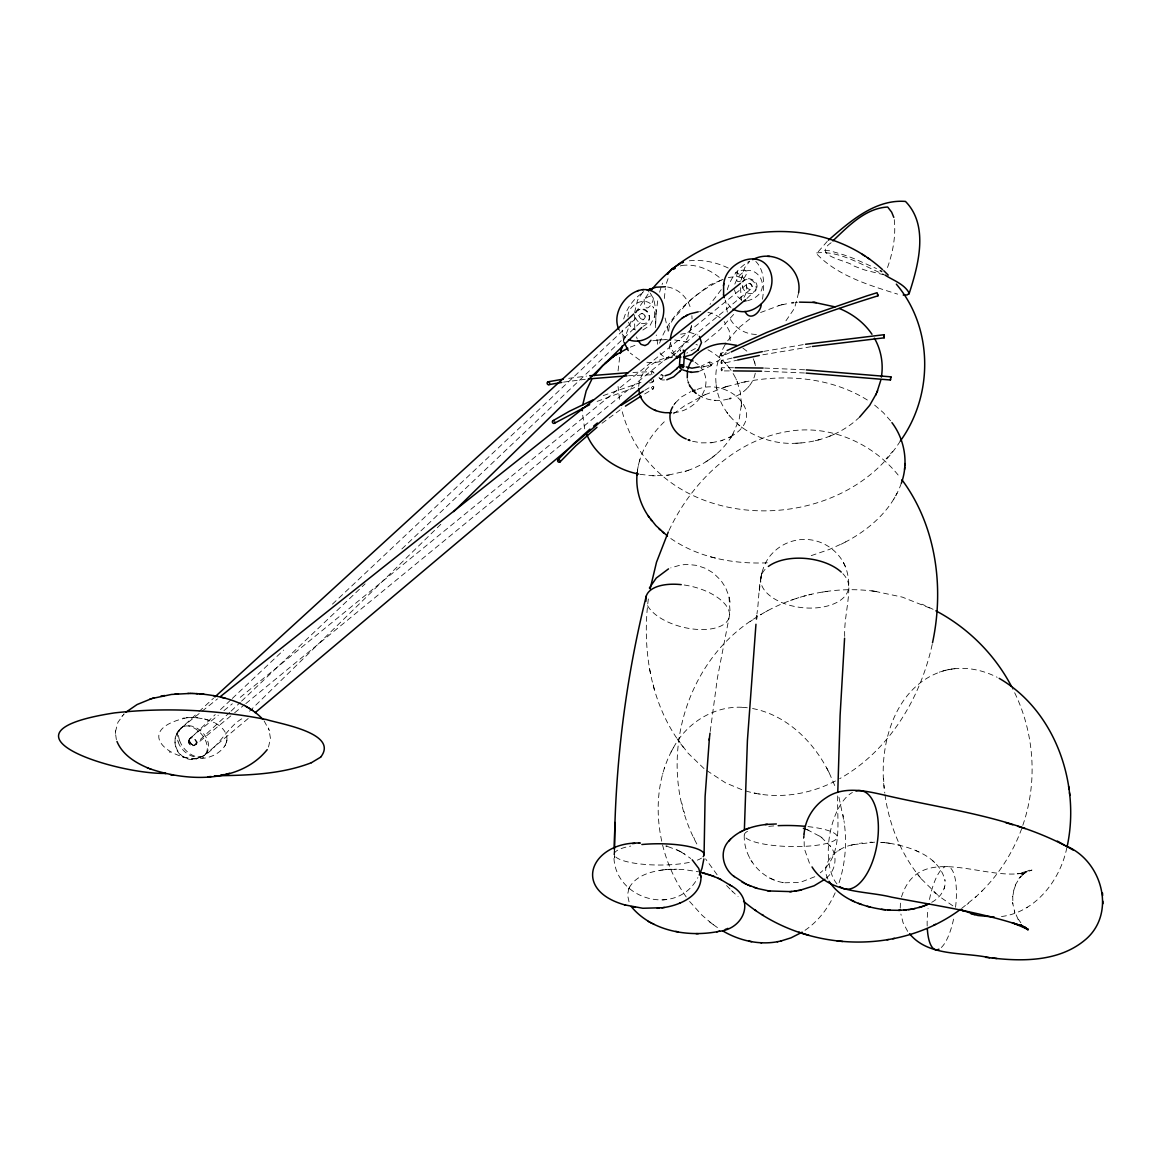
<?xml version="1.0" encoding="UTF-8"?>
<svg xmlns="http://www.w3.org/2000/svg" width="1161" height="1161" viewBox="0 0 1161 1161"><rect width="100%" height="100%" fill="white"/><g stroke="black" fill="none" stroke-linecap="round" stroke-linejoin="round"><path stroke-width="0.75" stroke-dasharray="5 3.75" d="M762.516 299.204C764.243 286.752 765.288 271.123 755.811 261.428M740.5 287.696L741.371 300.525M837.72 795.924C836.747 821.378 843.699 854.728 820.232 872.84M614.416 849.663C607.522 897.003 675.673 920.005 697.892 877.585M732.402 435.114L739.151 419.469L741.342 405.087M741.371 403.723L740.413 392.52L737.061 381.418M741.328 406.51L741.4 402.301M614.256 853.974L614.517 857.863L614.329 850.476M116.361 739.688L115.389 732.547M115.418 731.865L117.972 722.244L124.096 713.899L123.313 714.755M674.933 355.672L670.724 352.102L669.433 347.444M669.447 347.154L670.187 343.83M115.36 733.534L115.447 730.879M226.83 740.733C228.093 732.359 220.909 725.712 214.001 722.418M634.327 315.124L634.849 330.159M664.324 298.493L665.355 288.567M900.428 903.142L900.21 909.15M844.715 636.417C843.525 611.136 856.745 582.053 841.304 559.051C834.12 548.311 822.104 540.953 809.232 539.662C796.431 538.269 783.095 542.811 773.894 551.838C756.827 567.584 760.237 593.14 756.928 613.937M730.196 340.637L729.21 330.667L724.188 321.553M809.478 863.233L804.268 848.473L804.022 833.25M803.586 838.576L803.789 836.254M638.681 386.381C639.726 371.578 653.135 360.621 666.936 357.733M618.058 370.867L619.785 356.383M648.346 598.96C641.989 647.954 650.029 700.765 679.112 741.603M760.934 577.278L758.931 594.592M637.36 471.381C639.827 451.208 651.684 433.401 666.327 419.847M637.331 471.671L637.607 469.204M798.608 292.761L794.574 308.158L785.562 321.379M710.213 731.488L717.425 677.835L730.095 612.355L728.948 596.246L725.48 587.335L720.952 580.471L713.405 573.084L705.569 568.368L696.803 565.407L687.66 564.42L681.043 564.885L670.768 567.889M654.412 316.663L654.688 312.44L653.338 307.447M627.999 316.837C627.608 304.255 647.112 294.357 653.498 307.767M655.457 326.444L656.096 311.133M634.588 312.57L637.534 300.235L642.715 292.311M827.256 241.343L816.502 253.722C837.241 275.65 869.212 285.33 897.627 294.125M657.707 300.888L655.98 313.644L655.66 327.605M741.197 279.888L744.622 267.843L749.687 261.298M931.717 902.329C939.699 897.99 946.534 889.311 944.894 879.777M225.031 745.58L226.656 741.661M681.71 347.241L687.936 337.227L691.129 327.387M691.259 326.705L691.463 325.646L690.926 328.432M642.86 330.014L650.276 325.124L654.354 316.938M226.569 742.082L226.917 740.312M654.282 317.33L654.499 316.256M755.26 373.174C753.141 384.654 743.635 393.477 733.041 397.526M680.433 350.883L680.651 350.1M932.21 644.413C920.412 698.588 888.862 751.022 839.635 778.712M671.566 751.08C657.184 778.683 655.167 811.481 661.814 841.551M1066.872 847.545C1060.153 880.981 1034.175 914.302 998.17 916.856M734.826 284.111C748.279 249.397 781.629 291.237 747.524 300.772M638.318 465.474L638.913 463.268M639.319 461.686L639.914 459.495M708.994 362.174L711.229 365.657L712.23 363.408M659.622 292.195L661.03 287.391M944.096 888.644L944.677 886.612M901.487 896.974C918.844 841.203 983.425 881.01 1024.031 872.941L1017.254 873.812L1031.969 870.068L1021.143 874.117L1029.618 870.053L1022.435 874.741L1024.35 873.203L1018.27 879.428L1020.853 876.12L1015.207 885.132L1016.238 883.506L1013.335 891.387L1013.901 889.747L1012.624 897.685L1012.726 896.06L1012.943 904.158L1012.581 902.547L1014.816 912.604L1014.453 911.008L1018.11 919.309L1017.239 917.683L1020.838 922.734M659.564 343.206C669.853 314.05 695.715 291.89 723.216 279.191M727.294 289.771C730.559 277.827 738.686 267.19 749.571 261.196M666.385 283.357L668.823 276.579M623.718 318.97C626.809 307.868 634.08 297.898 643.978 291.919M662.583 774.227L662.916 773.124M664.252 768.655L664.571 767.566M839.098 882.694C845.571 862.826 847.037 841.449 843.989 820.827M623.254 341.682L631.105 321.263M1022.797 825.34C1038.282 780.729 1034.204 729.877 1012.319 688.081M628.943 888.383L627.52 894.855L629.306 903.04M887.483 267.538C892.954 252.3 895.987 235.828 894.26 219.632M662.089 284.489L662.612 283.124M901.342 483.252C892.011 509.621 869.778 529.213 845.571 541.955M1021.738 828.548C1013.074 852.159 999.287 873.914 981.393 891.59M268.496 747.045L270.455 738.454L269.047 729.703M644.166 299.306C643.934 324.732 664.861 284.43 644.108 299.407M743.998 297.361C749.73 287.943 746.073 276.362 735.566 272.327M189.577 738.773L189.214 739.615L215.235 714.566M835.165 892.794C828.548 907.771 818.258 921.428 804.558 930.614M629.277 887.672C636.126 875.22 651.481 871.33 664.585 869.734M628.681 888.978L629.552 887.091M831.145 242.736C811.307 256.204 847.341 260.064 854.104 266.058A136.49 33.335 31.3 0 0 864.887 270.049L884.101 274.838M668.997 530.49C691.724 481.975 735.493 438.96 790.235 431.094C831.769 424.723 874.451 444.213 899.775 477.113M670.419 343.279L670.811 342.51M673.482 747.64C687.443 721.402 717.411 703.784 747.292 707.76M724.972 345.035C717.788 357.283 714.276 371.897 716.366 386.032M671.043 752.067L674.004 746.683M893.81 499.157L894.942 497.126M895.958 495.283L897.119 493.207M635.531 312.759L648.172 293.922M687.268 470.684C705.148 464.56 721.416 452.805 731.459 436.652M730.704 437.915L733.171 433.822M721.242 289.669L710.024 304.371M189.316 739.383L188.692 740.355C187.501 744.245 192.494 747.437 195.585 744.811L233.259 713.913M187.124 717.701C115.578 733.36 199.024 781.048 224.494 746.407M224.247 746.784L225.278 745.188M726.162 352.363L719.08 360.229L710.837 364.902M673.757 405.058L674.976 403.346M900.341 441.006C835.978 542.869 651.785 534.539 621.295 408.062M727.686 340.783L738.686 327.837L750.645 318.288M737.656 271.398C730.24 298.145 761.239 263.039 737.569 271.485M826.24 878.064C836.065 870.445 838.111 855.193 829.926 845.643M675.296 402.94L681.58 396.873L690.737 391.692M674.483 403.984L675.775 402.316M733.621 314.442L720.052 329.492L704.132 342.785M673.612 412.561C694.539 411.749 716.09 386.628 700.838 367.456M747.655 387.803L749.034 386.221M886.119 458.813L887.962 456.723M890.603 453.69L892.519 451.513M680.506 348.692L677.124 352.131M121.847 716.366L122.66 715.481M816.633 252.924C839.621 250.254 862.536 265.506 883.477 274.243M440.832 524.264L246.974 713.768M642.991 326.314C656.807 320.392 645.676 300.452 635.023 312.846M241.778 718.819C223.217 729.035 209.343 768.248 183.322 756.987C176.298 752.996 173.816 744.39 175.384 736.8L179.055 730.211L197.617 712.869M961.526 908.555L976.343 896.408M975.095 897.613L982.743 890.313M229.747 712.375L193.568 745.739C189.243 746.581 186.761 740.587 190.302 738.048L218.326 715.205M231.068 711.127L240.269 702.39M241.575 701.142L365.091 583.881M401.88 548.95L644.123 318.898C647.185 316.619 643.499 311.641 640.437 314.05L337.706 599.178M220.488 709.603L231.024 699.677M232.345 698.429L283.705 650.044M332.438 604.141L336.385 600.426M859.706 416.973C843.974 432.168 822.699 441.165 800.974 442.936M198.937 711.649L213.551 698.182M746.929 298.493L755.942 289.815L755.303 290.772C762.051 282.312 747.408 273.633 741.835 282.297M248.207 718.499L203.683 755.753L195.716 759.221C177.648 762.792 167.315 737.757 182.103 727.192L217.499 698.878M234.653 712.767L244.449 704.727M245.842 703.581L751.065 288.944C753.852 287.855 751.457 281.267 747.408 283.85L237.947 699.212M716.627 453.936L711.548 457.971M223.928 710.634L232.331 703.784M675.804 353.307C667.546 360.374 656.11 364.351 645.313 361.942M602.037 423.228L622.993 407.772M673.409 413.824L684.758 405.682L703.914 395.233M966.997 904.39L968.448 903.273M757.669 616.549C681.173 662.133 654.238 769.801 698.414 846.775M642.57 292.427L643.716 291.643M710.126 459.001L704.887 462.47M852.392 844.874C837.197 847.545 819.434 862.449 827.88 879.109M750.166 621.498L752.517 619.945M712.099 363.059L709.806 361.826L701.259 366.15M730.24 436.942C770.469 415.043 727.497 376.106 696.832 389.603M644.703 390.386L651.713 386.178L653.904 386.976L653.237 388.891L642.497 395.277M837.589 851.173L838.416 850.679M839.258 850.171L840.056 849.692M874.436 591.254C834.657 585.841 793.123 594.635 758.96 615.707L761.398 614.3M765.592 611.891L767.871 610.57M1026.904 907.568L1027.63 907.162M695.381 348.532L686.775 353.118M711.664 442.704L721.068 440.788L729.819 437.175M729.079 437.566L731.009 436.521M814.804 876.715L800.364 882.331L784.865 882.781M811.234 555.626L829.346 549.443L843.597 542.971M841.261 544.19L848.067 540.649M760.586 312.512L779.902 305.27M729.761 352.668L722.069 356.079L721.054 353.437L725.61 351.202M835.47 780.961C808.143 795.241 775.345 799.842 745.594 790.902M705.003 394.74L726.147 386.7M700.983 396.583L707.76 393.463M824.6 250.486L829.723 250.747L843.728 254.854A127.071 28.764 30.5 0 1 854.554 258.83L876.526 268.583M630.292 347.154L635.575 345.107M829.578 436.246L833.671 434.519M597.102 401.416L636.518 386.831M603.241 395.596L643.934 381.33M680.593 334.237L690.185 332.525L697.848 335.007M703.914 366.745L710.474 365.033M709.966 365.222L711.388 364.685M945.852 670.231C894.71 683.771 877.484 746.291 884.798 793.079M668.359 475.081L686.296 471.003M684.99 471.439L688.705 470.19M790.525 600.426L793.166 599.54M796.475 598.408L798.87 597.61M721.068 440.788L722.868 440.208M699.444 371.244L711.33 365.657L709.081 362.13M939.307 672.161L940.395 671.813M942.776 671.058L943.748 670.753M726.423 386.628L743.185 382.259M723.114 387.643L729.224 385.757M649.594 382.854C651.568 383.377 656.023 380.59 652.99 378.878M680.201 265.971L681.696 265.55M853.335 844.642L874.654 842.16M781.614 304.835L789.915 303.152M851.332 845.15L854.336 844.366M778.204 305.706L783.007 304.472M815.225 440.73L816.909 440.295M817.924 440.034L819.898 439.526M803.891 596.144L806.518 595.477M809.086 594.824L811.408 594.229M728.353 277.537L736.945 276.376L743.258 278.321M728.411 399.021C718.34 401.677 706.962 400.69 698.153 394.856M732.069 358.081L721.518 360.52L721.431 362.798L722.244 363.596L737.917 359.983M948.058 669.737L952.151 669.026M944.778 670.477L949.016 669.52M667.72 357.573L673.67 356.804M744.143 382.071C786.026 373.552 832.393 377.427 868.936 401.024M666.356 357.864L668.17 357.472M740.965 382.738L746.102 381.65M763.793 351.362L803.949 344.512M762.835 354.773L812.439 346.471M682.117 265.448C696.194 263.591 710.648 269.729 721.112 278.945M202.261 757.799L203.799 757.553M701.07 367.065L703.726 366.774M827.314 591.341L821.277 592.27M703.363 366.832L704.335 366.687M184.425 717.991L182.872 718.209M659.666 870.402L660.653 870.257M661.654 870.097L662.583 869.966M859.43 843.35L860.533 843.191M861.288 843.075L862.318 842.93M563.549 382.114L585.231 379.299M652.729 340.753L658.447 340.057M568.73 378.341L586.479 376.106M640.103 474.341L652.772 475.749L667.677 475.168M953.965 668.794C968.796 667.009 983.918 670.594 997.154 677.284M951.048 669.157L954.937 668.663M666.965 475.255L669.244 474.965M692.609 441.311L701.375 442.863L711.054 442.762M662.51 899.949L666.443 899.499M689.358 260.79C702.724 259.338 716.453 262.284 728.484 268.162M659.927 339.941L665.543 339.665M710.808 442.791L711.998 442.675M665.456 869.647L669.636 869.342M663.555 869.85L666.414 869.56M795.546 302.44L797.476 302.281M721.199 280.178L710.039 284.793L693.886 297.172A122.689 85.29 -32 0 0 684.076 306.678C678.692 314.181 666.719 322.685 669.113 332.714M658.084 340.086L660.101 339.912M187.11 717.701L192.363 717.527M186.399 717.759L187.777 717.643M801.134 442.936L797.665 443.168M699.532 311.714L700.852 311.656M716.148 384.581C720.299 422.662 760.557 445.577 796.33 443.212M632.963 372.434L652.555 371.622L654.078 373.073M670.158 869.313L684.177 869.604L698.559 871.824M628.449 375.758L652.54 374.727M668.504 869.4L671.203 869.27M795.924 443.241L797.883 443.154M672.001 357.646C667.067 358.372 660.754 356.717 659.419 351.246M767.261 562.809C733.113 564.333 697.355 557.541 669.157 537.354M195.875 758.322L197.036 758.293M870.939 842.233L872.201 842.189M869.662 842.276L871.04 842.233M665.151 339.68L667.415 339.651M733.52 367.718L721.866 367.761L721.257 369.271L721.91 370.925L733.534 370.896M674.599 869.197L676.95 869.226M192.116 717.527L193.06 717.542M756.392 334.412C744.927 334.455 733.81 327.402 729.166 316.88M652.772 475.749L653.701 475.778M654.427 475.807L655.167 475.821M192.886 717.527L196.76 717.759M764.635 368.066L804.617 369.779M764.606 371.259L804.471 372.986M664.527 379.937C656.633 381.011 659.811 372.042 663.279 375.598M881.75 842.436L880.502 842.349M745.304 707.571L742.547 707.383M714.16 400.269L715.524 400.356M881.388 842.407L883.028 842.523M882.81 842.509L884.319 842.639M197.225 717.803L204.946 719.138M674.73 339.955L688.807 342.306M196.543 717.73L197.53 717.832M884.232 842.639L887.091 842.944M886.888 842.915L888.513 843.133M875.017 591.341L902.286 597.102L933.212 609.38L922.052 604.184M871.766 590.891L878.064 591.733M889.442 843.263C911.37 846.92 939.278 856.296 944.996 880.488M888.165 843.089L889.921 843.321M678.184 340.318L679.809 340.55M744.245 835.18C743.461 858.559 762.284 880.531 785.605 882.897M782.296 882.389L783.399 882.549M758.684 793.863L760.397 794.182M754.084 793.021L756.45 793.456M667.59 287.028C679.17 288.842 688.444 298.537 690.969 309.813M752.56 708.529C785.968 714.871 812.7 740.82 827.866 770.251M182.712 757.088L184.091 757.378M707.92 312.236L714.741 314.442L720.183 317.751M897.787 844.787L900.326 845.382M205.207 719.196L214.553 722.679M710.692 556.845L717.237 558.514M204.365 718.978L205.845 719.356M667.894 846.601L677.516 850.186M208.574 720.183L207.021 719.689M741.806 789.654L725.64 782.906L705.249 769.554M695.99 344.44L697.471 344.977M635.488 329.942L634.399 329.477M806.953 829.593L820.276 836.53M806.14 829.273L808.927 830.376M769.641 877.977L775.04 880.372M915.681 850.563L916.668 851.013M917.611 851.448L918.656 851.927M741.444 299.901L736.437 295.634L734.405 289.786M678.634 850.708L680.186 851.477M676.761 849.837L682.755 852.871M639.726 360.084L630.249 353.089M628.478 322.207L630.626 326.473L634.167 329.361M633.877 329.216L634.661 329.608M681.275 852.058L690.751 858.487M170.232 752.43L169.259 751.849M707.963 349.795C721.199 356.978 732.199 368.588 737.612 382.724M683.844 853.509L684.584 853.945M648.186 291.484L649.144 292.05M742.895 348.097L748.83 352.668M952.847 905.841L938.001 895.508M713.362 924.722L718.644 928.423M821.262 837.241L830.391 846.238M695.12 362.276L698.124 364.612M819.593 836.051L821.973 837.749M625.358 337.895L619.321 330.464M689.605 901.473L701.737 914.955L710.822 922.792M709.386 921.703L714.668 925.709M738.614 424.941L739.717 425.797M741.226 426.958L742.285 427.785M874.625 405.116L883.26 412.576L890.574 420.804M731.024 307.81L725.088 300.118M704.016 768.553L688.038 753.141L676.355 737.786M921.37 878.95L939.452 896.727M934.054 892.17L935.635 893.506M932.428 860.562L933.154 861.215M933.981 861.912L934.721 862.579M731.59 890.647L738.077 896.669M726.568 885.553L732.809 891.866M724.725 362.551L725.654 363.596M726.801 364.873L727.758 365.947M884.972 794.734C889.05 824.194 900.544 852.929 919.164 876.236M650.32 293.109L653.861 299.48L656.125 311.424M917.712 874.48L922.719 880.604M717.121 874.784L705.598 858.879M264.113 720.894L269.41 730.69M726.931 412.431L727.787 413.548M728.919 414.999L729.747 416.088M680.825 743.954L683.423 747.553M686.195 896.931C675.151 881.257 667.154 863.465 662.539 844.86M674.672 354.7L672.045 349.548L670.536 342.887M907.655 931.383L903.084 922.734L900.878 914.07M749.469 857.573L749.977 858.458M751.733 861.462L752.226 862.289M829.244 772.965L836.022 788.508M826.748 768.045L830.405 775.214M693.625 837.226L694.525 839.026M843.525 562.664L845.353 566.481M753.228 358.749L754.563 362.101M735.885 378.675L736.437 379.952M636.489 336.951L637.229 338.881M268.409 727.976L268.771 728.948M668.272 331.393L665.079 317.911M754.752 362.696L755.376 365.584M754.403 361.55L754.911 363.248M584.709 428.83L582.256 412.155M838.968 797.244L844.337 823.134M727.294 312.106L725.727 301.192M681.855 803.31L682.407 805.357M684.003 811.35L684.555 813.353M623.588 340.753L622.151 330.101M649.478 668.692L650.77 674.236M653.237 684.845L654.456 690.084M687.82 380.75L687.559 379.589M730.095 602.196L728.948 596.246M657.736 344.266L656.226 334.963M619.524 399.311L618.073 386.482M716.584 387.469L716.801 388.906M843.075 814.746L843.423 817.054M883.579 778.857L883.797 781.629M884.029 785.373L884.247 788.101M691.898 315.705L692.043 318.941M635.662 312.977A7.619 6.589 47.1 0 1 646.953 311.816A7.619 6.589 47.1 0 1 645.647 323.193A7.619 6.589 47.1 0 1 635.27 316.402M929.482 899.528A42.072 13.555 -82 0 1 948.305 866.57A42.072 13.555 -82 0 1 955.518 907.539M953.573 919.149A42.072 13.555 -82 0 1 941.005 947.797M927.189 926.057A42.072 13.555 -82 0 1 928.06 908.541M836.95 883.898A49.807 24.105 -80.9 0 1 829.665 835.223A49.807 24.105 -80.9 0 1 852.406 792.47M653.077 379.386A1.553 0.929 73.6 0 1 653.164 381.722A1.553 0.929 73.6 0 1 651.626 380.634M652.032 374.452A1.553 0.929 88 0 1 652.047 371.839A1.553 0.929 88 0 1 653.469 373.029M680.477 351.202A2.09 0.987 3.6 0 1 680.651 350.535M842.901 573.708A44.191 24.642 6.2 0 1 806.097 607.972A44.191 24.642 6.2 0 1 765.172 569.282M807.998 826.617A46.542 10.507 1.2 0 1 833.264 841.144A46.542 10.507 1.2 0 1 770.106 845.048A46.542 10.507 1.2 0 1 749.962 830.188M768.8 826.342A46.542 10.507 1.2 0 1 774.953 825.848M684.25 585.013A42.812 20.84 13.8 0 1 729.181 611.731A42.812 20.84 13.8 0 1 695.337 629.262A42.812 20.84 13.8 0 1 646.967 604.33M701.491 858.11A44.916 10.638 0.2 0 1 697.369 860.127M689.271 862.391A44.916 10.638 0.2 0 1 625.097 861.215A44.916 10.638 0.2 0 1 630.742 846.064M722.621 369.314C720.749 374.452 720.618 364.467 722.621 369.314M722.766 355.658C718.644 357.936 721.678 350.012 722.766 355.73M722.65 362.696C719.414 366.092 721.62 357.051 722.65 362.696M761.355 575.246L760.702 579.324L761.761 572.866L761.355 575.246M742.387 286.303A7.837 6.371 51.2 0 0 753.808 292.746A7.837 6.371 51.2 0 0 751.544 280.12A7.837 6.371 51.2 0 0 742.387 286.303M179.621 740.616A17.937 11.262 50 0 0 204.336 755.274A17.937 11.262 50 0 0 194.845 728.426A17.937 11.262 50 0 0 179.621 740.616M178.155 741.923A17.952 13.09 45.3 0 0 204.858 754.824A17.952 13.09 45.3 0 0 195.774 727.57A17.952 13.09 45.3 0 0 178.155 741.923M746.494 286.361A3.135 2.554 51.2 0 0 751.065 288.944A3.135 2.554 51.2 0 0 750.151 283.879A3.135 2.554 51.2 0 0 746.494 286.361M189.707 741.284A4.31 2.699 50 0 0 195.643 744.796A4.31 2.699 50 0 0 193.35 738.338A4.31 2.699 50 0 0 189.707 741.284M189.359 741.603A4.31 3.149 45.3 0 0 195.774 744.68A4.31 3.149 45.3 0 0 193.568 738.135A4.31 3.149 45.3 0 0 189.359 741.603M639.537 316.779A3.048 2.627 47.1 0 0 644.268 318.782A3.048 2.627 47.1 0 0 643.034 313.847A3.048 2.627 47.1 0 0 639.537 316.779M651.408 387.208A1.553 0.885 59.7 0 0 653.237 388.891A1.553 0.885 59.7 0 0 652.787 386.511A1.553 0.885 59.7 0 0 651.408 387.208M661.755 378.675A2.075 1.872 -57.8 0 0 662.176 375.163A2.075 1.872 -57.8 0 0 659.085 376.817A2.075 1.872 -57.8 0 0 661.755 378.675"/><path stroke-width="1.5" d="M901.342 483.252C908.628 463.065 904.869 439.671 891.924 422.619M704.074 854.757L705.104 796.49L709.386 738.527M837.778 792.382L840.1 715.51L844.584 638.202M890.792 376.919L890.748 377.833M614.416 849.663C615.083 764.272 625.663 678.909 646.285 596.028M670.448 340.129C670.594 331.306 675.484 322.947 682.595 317.867M614.372 848.72L614.938 822.481L614.924 823.7M744.375 829.883L747.408 740.558L755.956 624.27M798.608 292.761C802.846 267.944 774.605 247.874 752.72 259.629M582.271 410.733L582.387 407.975M637.186 472.89C635.372 488.505 640.016 504.571 649.173 517.255M683.611 366.702L684.584 351.202M679.432 366.368L680.201 354.323M803.891 835.02L804.733 828.881M904.55 469.465L904.724 467.317M904.854 465.692L905.029 463.544M890.748 376.875L890.4 379.995L806.14 373.087M756.45 619.103L756.769 615.664M636.939 475.067L637.215 472.6M709.182 740.152L710.01 733.157M890.589 379.168L890.443 379.966M723.608 284.924L723.608 295.242M703.871 858.922L701.97 868.399L699.27 875.06M687.443 370.91L687.268 377.876M1065.566 845.73C1102.268 860.359 1117.143 914.142 1084.476 940.425C1058.992 961.381 1023.567 961.642 992.408 958.043M582.662 405.174L586.189 390.851L591.675 379.589M881.373 377.107C883.579 363.857 881.112 349.867 874.407 338.214M650.145 588.859L656.516 562.171L668.272 531.985M932.515 642.802C944.372 587.568 936.259 525.802 901.937 479.798M723.767 284.111C725.335 261.835 761.543 246.785 770.57 272.211C778.015 292.978 754.244 320.117 733.041 309.174M723.492 285.504L723.884 283.531M620.38 353.437L622.122 346.065M1067.409 845.31C1080.238 783.501 1055.218 710.88 999.2 678.358M880.836 380.111L876.976 392.171M672.712 406.814C665.268 418.976 673.844 434.345 686.18 438.974M620.975 350.491L621.73 347.574M687.834 369.111C692.188 353.031 709.356 343.366 725.335 343.569M804.965 827.938C807.534 815.486 815.559 804.442 826.255 797.68C843.945 785.533 866.44 791.018 885.683 795.401C948.856 810.059 1016.122 817.3 1073.243 850.099M663.511 907.583C679.969 905.29 701.868 895.668 700.983 876.105M718.775 931.354C744.114 929.148 755.811 899.296 731.183 885.712M903.2 295.025L907.06 294.981L909.266 293.283C904.579 284.111 893.186 280.411 884.943 275.012M761.268 304.182C761.05 312.135 749.904 322.25 745.014 311.38M909.005 294.052C918.293 265.55 929.235 225.611 905.478 201.434C875.176 199.024 849.794 221.664 828.432 240.196M859.706 416.973L869.691 405.334L876.279 393.768M875.655 395.175L877.614 390.72M649.391 587.974L656.284 578.033L668.518 568.875M267.204 749.629C239.877 783.501 187.472 781.788 149.653 768.698M650.987 340.275L647.925 344.077L645.139 345.499M900.341 441.006C933.517 395.233 933.386 327.707 896.336 284.14M628.435 339.665C651.64 348.576 673.873 314.747 658.838 295.939C639.537 275.984 608.596 307.534 618.886 329.434M667.677 273.981L671.784 269.207M667.546 274.17L668.359 273.038M594.359 375.554L602.791 365.526L614.169 356.035M698.312 349.722L701.491 342.655L699.415 336.429M729.239 840.579C718.703 850.984 722.882 868.704 734.303 876.657M640.422 843.046C591.515 841.261 569.848 889.994 625.605 905.13M651.263 290.119C706.048 222.927 817.663 210.01 882.621 269.7M683.452 357.051L691.84 354.671L698.051 350.027M697.877 350.23L698.501 349.505M729.935 839.809C739.339 830.086 753.025 825.921 766.158 824.47M728.716 841.159L730.443 839.258M557.744 460.032L573.621 443.734L589.991 429.12M560.066 461.889L575.74 445.868L596.986 427.277M677.385 368.022L676.674 368.763L678.648 366.658M666.791 379.778L673.685 376.817L681.768 369.43M832.858 240.864C848.27 226.41 865.206 208.196 887.686 207.021L891.663 212.173L893.796 217.368M679.707 371.636L680.404 370.91M676.732 368.705L670.086 374.147L665.064 375.758M453.69 511.609L641.685 327.562M320.639 757.175C339.563 733.186 279.351 723.796 266.537 719.573C216.628 709.719 165.109 707.252 114.518 712.898C-15.949 732.968 115.955 774.46 165.515 773.386M672.35 268.67L680.636 263.228L679.301 263.895M671.493 269.483L672.48 268.554M214.872 696.963L633.703 314.065M125.722 712.346L137.056 704.567L151.322 698.733M605.128 363.248L606.419 362.116M607.609 361.086L608.857 360.012M745.551 299.64L255.159 712.68M593.677 426.058L597.407 422.996M220.329 696.615L740.428 283.429M320.625 757.175L311.395 762.704M824.832 879.298L814.05 885.814L800.364 890.153M683.103 317.504L689.895 313.876L698.24 311.83M682.058 318.245L683.611 317.142M615.374 355.222L627.825 348.213M612.732 357.022L616.723 354.294M960.162 909.6C896.858 956.287 803.267 951.831 743.533 901.241M621.048 405.407L643.31 391.228M625.431 406.132L640.959 396.191M552.854 420.775L569.412 411.241L593.3 399.805M554.508 423.228L589.614 404.696M802.178 932.167L791.018 937.841L780.889 941.005M673.365 269.425L675.31 268.249M687.283 315.023L685.716 315.85M740.312 831.987L741.139 831.566M742.169 831.044L742.967 830.637M678.3 264.389L679.432 263.823M928.22 904.158L920.934 906.973M929.206 903.679L926.551 904.912M727.091 350.491L766.681 332.481L805.676 317.026L866.716 295.939L877.077 292.717L877.992 295.765L877.585 294.241M731.198 351.972C778.48 329.245 827.924 311.293 878.006 295.808M647.17 290.206L656.11 287.202L665.485 286.738M933.821 925.07L935.461 924.33M311.38 762.719C280.672 774.648 246.988 775.301 214.466 775.795M925.535 905.333L923.793 906.001M679.461 903.243L680.215 902.939M725.262 929.424L726.017 929.134M727.149 928.684L727.932 928.379M649.231 289.278L651.103 288.567M745.725 829.433L746.639 829.085M747.669 828.678L748.54 828.344M692.638 390.952L695.105 390.111M692.42 391.039L693.436 390.662M922.748 906.378L914.157 908.7M682.871 262.371L681.783 262.749L683.466 262.168M637.549 290.787L638.492 290.482M699.285 366.876L691.927 368.182L686.267 366.949M729.645 398.687L730.864 398.31M152.352 698.429L171.538 694.438L190.404 693.422M149.813 699.198L153.774 697.979M918.99 907.554L919.875 907.292M698.327 371.564L691.666 372.362M225.742 774.227L227.077 773.908M228.18 773.632L229.602 773.299M631.236 906.552C651.437 931.151 687.515 937.246 717.571 931.644M716.758 931.833L719.646 931.151M733.81 357.675L762.298 351.638M737.917 359.983L759.294 355.484M722.679 930.875C739.107 940.555 758.96 945.257 777.87 941.644M777.289 941.76L781.556 940.874M790.946 891.575L799.363 890.356M798.565 890.516L801.25 889.979M160.74 696.252L162.322 695.947M163.091 695.787L164.586 695.497M910.297 909.382L915.129 908.497M912.241 909.078L913.156 908.889M548.094 381.795L563.245 379.139M548.863 384.654L561.808 382.39M220.619 775.229L221.94 774.982M222.941 774.793L224.363 774.518M887.004 939.771L888.397 939.525M892.751 938.698L894.42 938.378M805.56 344.266L883.927 334.731L884.189 337.822L812.439 346.471M624.821 904.912L642.831 908.265L662.597 907.713M661.857 907.829L664.339 907.452M794.4 891.184L795.183 891.067M795.982 890.951L796.867 890.821M899.441 910.34L909.397 909.513M908.482 909.643L911.283 909.237M791.758 302.876L793.631 302.644M644.834 345.543L641.075 344.411L638.158 340.768M589.657 375.758L628.246 372.681M588.337 378.95L626.925 375.845M634.69 843.365L632.368 843.612M766.492 824.426L776.346 823.976M765.143 824.571L767.421 824.339M642.483 289.64L643.484 289.539M903.926 910.108L906.567 909.876M768.959 890.951L790.525 891.604M789.712 891.677L791.875 891.488M657.3 908.308L658.069 908.236M658.621 908.178L659.492 908.105M209.357 776.68L211.186 776.52M207.877 776.811L209.56 776.665M175.035 694.046L178.46 693.77M671.508 412.765L665.326 412.692M799.421 302.136L814.369 302.44M889.907 910.18L899.644 910.34M638.55 843.104L639.479 843.075M994.208 917.045L977.823 915.507L959.813 909.411M898.425 910.384L900.791 910.297M735.174 367.718L763.096 368.037M733.534 370.896L761.529 371.186M725.625 343.583L736.713 345.354M696.092 933.676L698.269 933.691M724.914 343.569L726.118 343.583M187.835 693.407L188.59 693.422M885.204 909.774L887.744 910.021M189.823 693.422L192.233 693.451M746.073 300.844L744.535 300.743M767.624 256.378L769.641 256.436M677.748 356.804L676.515 356.761L680.956 357.095M191.841 693.451L194.09 693.509M193.872 693.509L199.982 693.872M682.929 369.982L690.882 372.318M690.693 372.304L691.84 372.362M195.919 693.61L197.951 693.727M760.818 942.732L761.631 942.776M806.285 369.88L890.777 376.832M888.789 910.108L890.269 910.209M887.672 910.021L889.021 910.122M199.648 693.843C222.346 695.889 246.582 702.129 262.749 719.21M203.973 694.234L201.477 694.002M814.616 302.47L835.02 306.881M812.831 302.295L816.328 302.644M837.008 940.918L842.755 941.498M909.542 933.763C928.698 956.998 963.02 951.802 989.723 957.738M985.558 957.303L996.951 958.522M883.942 909.629L885.408 909.803M664.585 412.619C654.76 411.633 644.776 406.277 640.64 396.96M882.694 909.484L884.276 909.673M829.056 881.315C840.579 898.89 862.144 906.364 882.07 909.397M679.882 357.007L676.457 356.296M881.46 909.31L883.173 909.542M747.307 884.711L757.944 888.6L768.64 890.893M767.639 890.748L769.859 891.082M633.122 906.944L634.008 907.104M634.603 907.205L635.386 907.351M170.348 774.634L172.089 774.953M171.959 774.924L173.555 775.229M214.93 695.874L216.57 696.194M213.247 695.555L214.727 695.845M675.789 931.398L677.98 931.819M748.903 941.15L751.675 941.687M638.652 474.065C616.564 469.741 595.535 455.649 586.711 434.417M693.059 361.013L684.119 357.646M699.807 872.1L712.361 875.858M162.395 772.834L163.846 773.197M164.586 773.371L165.921 773.69M221.591 697.311L223.101 697.703M223.565 697.819L225.19 698.24M867.267 906.306L869.981 907.031M970.901 913.722L974.863 914.81M666.225 846.122L667.082 846.369M703.029 872.898L704.001 873.159M704.582 873.319L705.641 873.623M1005.571 822.568L1012.798 824.789M1017.805 826.298L1025.192 828.562M798.942 932.225L808.941 935.36M754.403 887.497L755.216 887.759M756.406 888.121L757.146 888.368M707.615 874.218L708.558 874.538M709.4 874.813L710.416 875.147M803.383 828.315L805.299 828.969M688.807 440.077L688.052 439.787L689.939 440.498L689.228 440.222M858.458 903.345L861.433 904.448M713.289 876.207L719.167 878.688M711.417 875.496L714.32 876.599M116.971 741.458C122.442 754.839 135.735 762.937 148.55 768.234M654.369 409.964L656.023 410.631M147.171 767.697L150.945 769.206M750.833 886.206L744.578 883.39M839.272 308.463C852.305 313.746 864.074 322.54 871.969 334.266M961.932 910.355L963.311 910.993M746.088 884.131L733.694 876.163M851.448 900.254L854.452 901.676M720.183 879.182L731.967 886.278M718.238 878.253L721.17 879.646M652.018 923.387L650.305 922.516M653.237 923.982L654.078 924.388M743.388 882.766L741.937 881.954M648.244 921.413L649.101 921.878M935.882 610.831C967.926 627.738 994.759 654.441 1011.565 686.557M1057.366 841.101L1064.898 845.397M245.798 706.309L247.032 707.005M248.019 707.557L250.471 709.037M880.27 270.644L881.707 271.529M682.929 367.877L680.056 365.381L680.926 365.86M251.429 709.647L252.634 710.43M754.694 909.745L756.145 910.688M762.051 914.534L763.372 915.405M867.325 257.669L869.778 259.295M862.347 254.361L864.684 255.913M729.471 884.479L730.225 885.016M647.94 515.557L655.863 525.556L667.473 536.048M694.8 392.2L696.208 393.419M658.926 528.719L660.522 530.185M662.307 531.782L663.845 533.189M1024.641 926.768L1028.051 929.917L1020.693 924.882L1028.312 929.424L1012.145 922.676L1019.822 925.288C978.157 911.559 934.532 905.406 891.575 897.163C864.698 890.4 828.562 893.955 812.032 866.933M690.084 386.323L694.263 391.678M693.843 391.286L695.192 392.578M692.174 859.793L698.733 868.443L701.055 876.7M883.811 270.731L888.238 275.142M677.502 358.256L676.268 356.848M650.436 518.996L651.64 520.665M628.217 350.52L624.081 342.335M689.242 384.712L689.823 385.829M640.045 395.582L640.843 397.468M688.139 381.911L688.56 383.057M723.492 294.72L724.203 297.724M639.551 394.087L638.652 388.485M1068.599 786.258L1068.976 788.987M1069.47 792.702L1069.847 795.43M884.014 336.153L883.913 334.745M884.101 336.559L884.189 337.778M1102.515 893.012L1102.631 895.552M1102.834 901.197L1102.95 903.708M938.93 949.205A42.072 13.555 -82 0 1 927.32 928.742M855.962 791.018A49.807 24.105 -80.9 0 1 876.976 844.54A49.807 24.105 -80.9 0 1 839.809 886.612M559.979 460.366A1.48 1.176 41.4 0 1 559.486 462.238A1.48 1.176 41.4 0 1 557.585 460.873A1.48 1.176 41.4 0 1 559.051 459.698M555.002 422.067A1.48 1.263 57.1 0 1 553.565 423.388A1.48 1.263 57.1 0 1 552.404 421.414A1.48 1.263 57.1 0 1 554.29 420.833M549.719 383.725A1.48 1.306 78.1 0 1 547.789 384.465A1.48 1.306 78.1 0 1 547.513 382.143A1.48 1.306 78.1 0 1 549.574 382.506M680.999 368.472A2.104 1.451 -53.8 0 1 679.867 366.716A2.104 1.451 -53.8 0 1 681.884 364.685A2.104 1.451 -53.8 0 1 683.205 366.252M683.19 350.187A2.09 0.987 3.6 0 1 684.526 351.435M680.07 367.21A2.104 0.972 3.6 0 1 679.94 365.846A2.104 0.972 3.6 0 1 682.813 365.86A2.104 0.972 3.6 0 1 683.219 367.224M768.35 566.452A44.191 24.642 6.2 0 1 841.232 572.068M778.16 825.674A46.542 10.507 1.2 0 1 804.82 826.298M645.995 601.166A42.812 20.84 13.8 0 1 681.246 584.636M641.859 844.526A44.916 10.638 0.2 0 1 687.646 846.282A44.916 10.638 0.2 0 1 703.189 856.658"/></g></svg>
